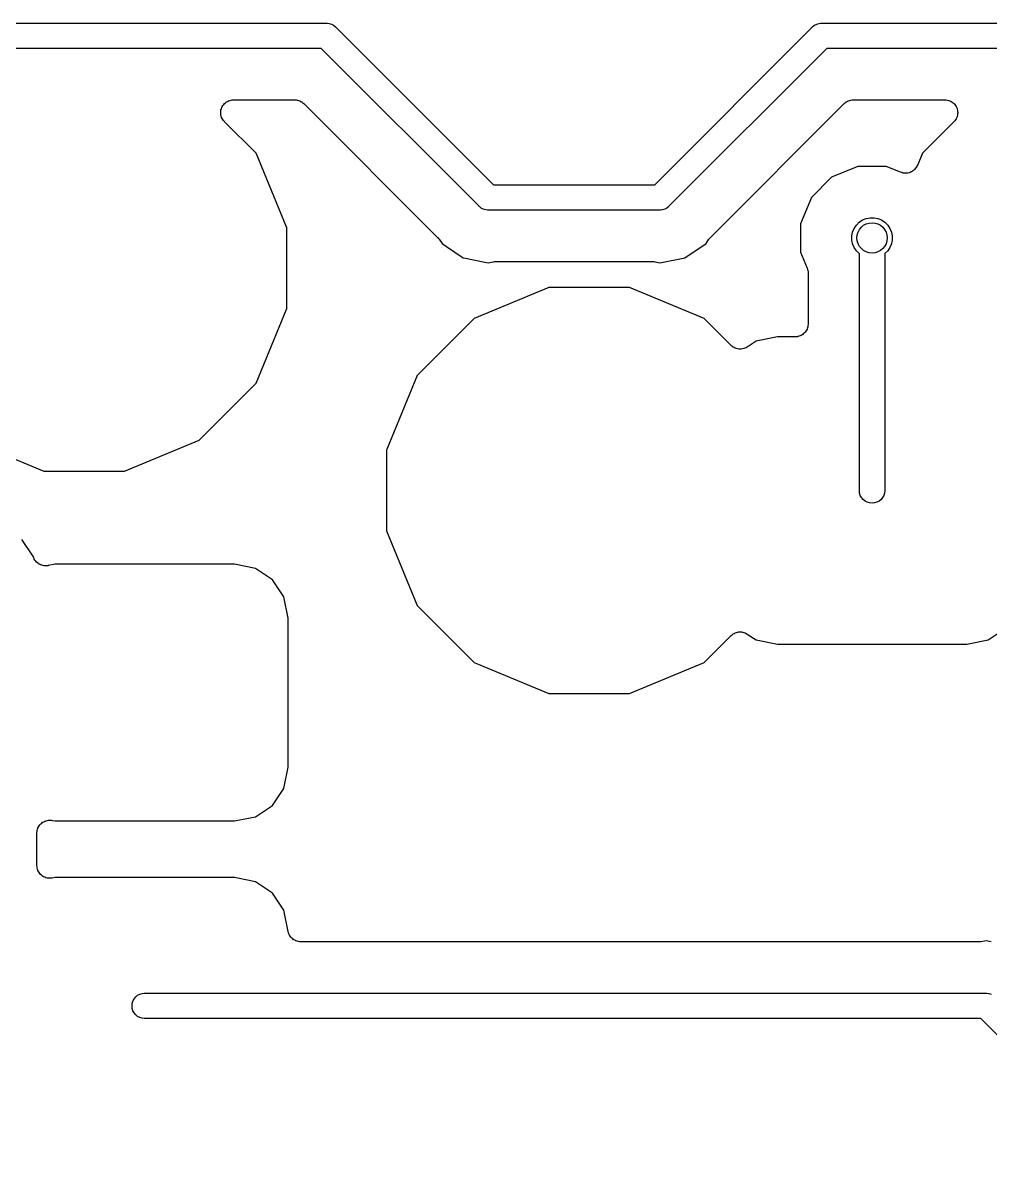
# Model space of a CAD drawing. Extents: x 0.4 to 11.3, y -7.9 to -0.4.
# Drawn here: x 4.5235 to 4.9002, y -3.9694 to -3.5187 of the extents above; entities that cross this region are included whole.
import ezdxf

# ---------------------------------------------------------------- set-up
doc = ezdxf.new("R2010")
doc.units = 0
doc.header["$MEASUREMENT"] = 0
doc.layers.add('BLACK', color=7, linetype='CONTINUOUS')

msp = doc.modelspace()

# ---------------------------------------------------------------- linework, layer by layer
at = {"layer": 'BLACK', "linetype": 'CONTINUOUS'}
for p, q in [((4.51599, -3.5187), (4.64149, -3.5187)), ((4.64149, -3.5187), (4.64173, -3.51868)), ((4.64173, -3.51868), (4.64197, -3.5187)), ((4.64197, -3.5187), (4.64197, -3.5187)), ((4.64197, -3.5187), (4.6427, -3.51877)), ((4.6427, -3.51877), (4.64362, -3.51905)), ((4.64362, -3.51905), (4.64448, -3.51951)), ((4.64448, -3.51951), (4.64523, -3.52013)), ((4.83142, -3.5199), (4.8319, -3.51951)), ((4.8319, -3.51951), (4.83275, -3.51905)), ((4.83275, -3.51905), (4.83368, -3.51877)), ((4.83368, -3.51877), (4.8344, -3.5187)), ((4.8344, -3.5187), (4.83465, -3.51868)), ((4.8344, -3.5187), (4.8344, -3.5187)), ((4.83465, -3.51868), (4.83489, -3.5187)), ((4.83489, -3.5187), (4.98007, -3.5187)), ((4.64523, -3.52013), (4.64538, -3.52031)), ((4.64538, -3.52031), (4.70676, -3.58169)), ((4.76962, -3.58169), (4.831, -3.52031)), ((4.831, -3.52031), (4.83115, -3.52013)), ((4.83115, -3.52013), (4.83142, -3.5199)), ((4.63969, -3.52854), (4.51779, -3.52854)), ((4.70107, -3.58992), (4.63969, -3.52854)), ((4.83668, -3.52854), (4.7753, -3.58992)), ((4.97828, -3.52854), (4.83668, -3.52854)), ((4.60088, -3.55159), (4.60111, -3.55117)), ((4.60111, -3.55117), (4.60134, -3.55075)), ((4.60134, -3.55075), (4.60135, -3.55074)), ((4.60135, -3.55073), (4.60166, -3.55036)), ((4.60135, -3.55074), (4.60135, -3.55073)), ((4.60166, -3.55036), (4.60196, -3.55)), ((4.60196, -3.55), (4.60197, -3.54999)), ((4.60197, -3.54999), (4.60198, -3.54998)), ((4.60198, -3.54998), (4.60235, -3.54968)), ((4.60235, -3.54968), (4.60272, -3.54938)), ((4.60272, -3.54938), (4.60273, -3.54937)), ((4.60273, -3.54937), (4.60316, -3.54915)), ((4.60273, -3.54937), (4.60273, -3.54937)), ((4.60316, -3.54915), (4.60358, -3.54892)), ((4.60358, -3.54892), (4.60359, -3.54892)), ((4.60359, -3.54892), (4.6036, -3.54891)), ((4.6036, -3.54891), (4.60405, -3.54878)), ((4.60405, -3.54878), (4.60451, -3.54864)), ((4.60451, -3.54864), (4.60452, -3.54864)), ((4.60452, -3.54864), (4.60453, -3.54864)), ((4.60453, -3.54864), (4.60501, -3.54859)), ((4.60501, -3.54859), (4.60549, -3.54854)), ((4.60549, -3.54854), (4.62934, -3.54854)), ((4.62934, -3.54854), (4.62936, -3.54854)), ((4.62936, -3.54854), (4.62936, -3.54854)), ((4.62936, -3.54854), (4.62936, -3.54854)), ((4.62936, -3.54854), (4.62941, -3.54854)), ((4.62941, -3.54854), (4.62987, -3.5486)), ((4.62987, -3.5486), (4.63033, -3.54864)), ((4.63033, -3.54864), (4.63035, -3.54865)), ((4.63035, -3.54865), (4.63038, -3.54865)), ((4.63038, -3.54865), (4.63082, -3.54879)), ((4.63082, -3.54879), (4.63126, -3.54893)), ((4.63126, -3.54893), (4.63128, -3.54894)), ((4.63128, -3.54894), (4.63131, -3.54895)), ((4.63131, -3.54895), (4.63171, -3.54917)), ((4.63171, -3.54917), (4.63212, -3.54939)), ((4.63212, -3.54939), (4.63214, -3.54941)), ((4.63214, -3.54941), (4.63216, -3.54942)), ((4.63216, -3.54942), (4.63252, -3.54971)), ((4.63252, -3.54971), (4.63287, -3.55001)), ((4.63287, -3.55001), (4.68502, -3.60215)), ((4.79136, -3.60215), (4.8435, -3.55001)), ((4.8435, -3.55001), (4.84352, -3.55)), ((4.84352, -3.54999), (4.84355, -3.54996)), ((4.84352, -3.55), (4.84352, -3.54999)), ((4.84352, -3.55), (4.84352, -3.55)), ((4.84355, -3.54996), (4.84391, -3.54967)), ((4.84391, -3.54967), (4.84427, -3.54938)), ((4.84427, -3.54938), (4.8443, -3.54937)), ((4.8443, -3.54937), (4.84432, -3.54935)), ((4.84432, -3.54935), (4.84473, -3.54914)), ((4.84473, -3.54914), (4.84513, -3.54892)), ((4.84513, -3.54892), (4.84516, -3.54891)), ((4.84516, -3.54891), (4.84518, -3.5489)), ((4.84518, -3.5489), (4.84563, -3.54877)), ((4.84563, -3.54877), (4.84607, -3.54864)), ((4.84607, -3.54864), (4.84609, -3.54864)), ((4.84609, -3.54864), (4.84612, -3.54863)), ((4.84612, -3.54863), (4.84658, -3.54859)), ((4.84658, -3.54859), (4.84704, -3.54854)), ((4.84704, -3.54854), (4.8827, -3.54854)), ((4.8827, -3.54854), (4.88275, -3.54854)), ((4.88275, -3.54854), (4.88276, -3.54854)), ((4.88276, -3.54854), (4.88276, -3.54854)), ((4.88276, -3.54854), (4.88277, -3.54854)), ((4.88277, -3.54854), (4.88325, -3.5486)), ((4.88325, -3.5486), (4.88373, -3.54865)), ((4.88373, -3.54865), (4.88373, -3.54865)), ((4.88373, -3.54865), (4.88374, -3.54865)), ((4.88374, -3.54865), (4.8842, -3.5488)), ((4.8842, -3.5488), (4.88466, -3.54894)), ((4.88466, -3.54894), (4.88466, -3.54894)), ((4.88466, -3.54894), (4.88467, -3.54895)), ((4.88467, -3.54895), (4.8851, -3.54918)), ((4.8851, -3.54918), (4.88551, -3.54941)), ((4.88551, -3.54941), (4.88552, -3.54941)), ((4.88552, -3.54941), (4.88553, -3.54942)), ((4.88553, -3.54942), (4.8859, -3.54973)), ((4.8859, -3.54973), (4.88626, -3.55003)), ((4.88626, -3.55003), (4.88627, -3.55004)), ((4.88627, -3.55004), (4.88628, -3.55004)), ((4.88628, -3.55004), (4.88658, -3.55042)), ((4.88658, -3.55042), (4.88688, -3.55079)), ((4.88688, -3.55079), (4.88688, -3.5508)), ((4.88688, -3.5508), (4.88689, -3.55081)), ((4.88689, -3.55081), (4.88711, -3.55122)), ((4.88711, -3.55122), (4.88733, -3.55165)), ((4.60049, -3.55349), (4.60054, -3.55302)), ((4.60049, -3.5535), (4.60049, -3.55349)), ((4.60049, -3.55351), (4.60049, -3.5535)), ((4.60053, -3.55398), (4.60049, -3.55351)), ((4.60057, -3.55446), (4.60053, -3.55398)), ((4.60054, -3.55302), (4.60059, -3.55254)), ((4.60057, -3.55447), (4.60057, -3.55446)), ((4.60057, -3.55448), (4.60057, -3.55447)), ((4.60071, -3.55493), (4.60057, -3.55448)), ((4.60059, -3.55252), (4.60073, -3.55207)), ((4.60059, -3.55253), (4.60059, -3.55252)), ((4.60059, -3.55254), (4.60059, -3.55253)), ((4.60084, -3.5554), (4.60071, -3.55493)), ((4.60073, -3.55207), (4.60088, -3.55161)), ((4.60085, -3.55541), (4.60084, -3.5554)), ((4.60085, -3.55542), (4.60085, -3.55541)), ((4.60107, -3.55584), (4.60085, -3.55542)), ((4.60088, -3.5516), (4.60088, -3.55159)), ((4.60088, -3.55161), (4.60088, -3.5516)), ((4.60129, -3.55627), (4.60107, -3.55584)), ((4.88731, -3.55548), (4.88708, -3.55591)), ((4.88732, -3.55546), (4.88731, -3.55547)), ((4.88731, -3.55547), (4.88731, -3.55548)), ((4.88746, -3.55502), (4.88732, -3.55546)), ((4.88733, -3.55165), (4.88733, -3.55166)), ((4.88733, -3.55166), (4.88734, -3.55167)), ((4.88734, -3.55167), (4.88747, -3.55213)), ((4.8876, -3.55455), (4.88746, -3.55502)), ((4.88747, -3.55213), (4.88761, -3.55259)), ((4.88765, -3.55406), (4.8876, -3.55453)), ((4.8876, -3.55453), (4.8876, -3.55454)), ((4.8876, -3.55454), (4.8876, -3.55455)), ((4.88761, -3.55259), (4.88761, -3.5526)), ((4.88761, -3.5526), (4.88761, -3.55261)), ((4.88761, -3.55261), (4.88766, -3.55309)), ((4.8877, -3.55358), (4.88765, -3.55406)), ((4.88766, -3.55309), (4.8877, -3.55356)), ((4.8877, -3.55356), (4.8877, -3.55357)), ((4.8877, -3.55357), (4.8877, -3.55358)), ((4.6013, -3.55627), (4.60129, -3.55627)), ((4.6013, -3.55628), (4.6013, -3.55627)), ((4.6016, -3.55665), (4.6013, -3.55628)), ((4.6019, -3.55703), (4.6016, -3.55665)), ((4.60191, -3.55704), (4.6019, -3.55703)), ((4.60195, -3.55708), (4.60191, -3.55704)), ((4.60191, -3.55704), (4.60191, -3.55704)), ((4.60191, -3.55704), (4.60191, -3.55704)), ((4.61426, -3.56939), (4.60195, -3.55708)), ((4.88624, -3.55708), (4.87393, -3.56939)), ((4.88654, -3.55671), (4.88624, -3.55708)), ((4.88685, -3.55634), (4.88654, -3.55671)), ((4.88686, -3.55632), (4.88685, -3.55633)), ((4.88685, -3.55633), (4.88685, -3.55634)), ((4.88708, -3.55591), (4.88686, -3.55632)), ((4.6263, -3.59845), (4.61426, -3.56939)), ((4.87393, -3.56939), (4.87198, -3.57409)), ((4.84879, -3.57449), (4.83854, -3.57873)), ((4.85988, -3.57449), (4.84879, -3.57449)), ((4.86545, -3.5768), (4.85988, -3.57449)), ((4.8659, -3.57693), (4.86545, -3.5768)), ((4.86635, -3.57707), (4.8659, -3.57693)), ((4.86636, -3.57707), (4.86635, -3.57707)), ((4.86638, -3.57708), (4.86636, -3.57707)), ((4.86685, -3.57713), (4.86638, -3.57708)), ((4.86732, -3.57718), (4.86685, -3.57713)), ((4.86733, -3.57717), (4.86732, -3.57718)), ((4.86735, -3.57718), (4.86733, -3.57717)), ((4.86782, -3.57713), (4.86735, -3.57718)), ((4.86829, -3.57709), (4.86782, -3.57713)), ((4.86831, -3.57708), (4.86829, -3.57709)), ((4.86832, -3.57708), (4.86831, -3.57708)), ((4.86877, -3.57695), (4.86832, -3.57708)), ((4.86922, -3.57682), (4.86877, -3.57695)), ((4.86924, -3.57681), (4.86922, -3.57682)), ((4.86926, -3.5768), (4.86924, -3.57681)), ((4.86967, -3.57658), (4.86926, -3.5768)), ((4.87009, -3.57637), (4.86967, -3.57658)), ((4.8701, -3.57635), (4.87009, -3.57637)), ((4.87012, -3.57635), (4.8701, -3.57635)), ((4.87048, -3.57605), (4.87012, -3.57635)), ((4.87085, -3.57576), (4.87048, -3.57605)), ((4.87086, -3.57574), (4.87085, -3.57576)), ((4.87088, -3.57573), (4.87086, -3.57574)), ((4.87118, -3.57537), (4.87088, -3.57573)), ((4.87148, -3.57501), (4.87118, -3.57537)), ((4.87149, -3.57499), (4.87148, -3.57501)), ((4.8715, -3.57498), (4.87149, -3.57499)), ((4.87172, -3.57457), (4.8715, -3.57498)), ((4.87195, -3.57415), (4.87172, -3.57457)), ((4.87197, -3.57412), (4.87195, -3.57415)), ((4.87198, -3.57409), (4.87197, -3.57412)), ((4.87197, -3.57412), (4.87197, -3.57412)), ((4.87197, -3.57412), (4.87197, -3.57412)), ((4.70676, -3.58169), (4.76962, -3.58169)), ((4.83854, -3.57873), (4.8307, -3.58657)), ((4.8307, -3.58657), (4.82646, -3.59682)), ((4.70123, -3.59011), (4.70107, -3.58992)), ((4.70142, -3.59026), (4.70123, -3.59011)), ((4.70198, -3.59073), (4.70142, -3.59026)), ((4.70271, -3.59112), (4.70198, -3.59073)), ((4.70283, -3.59118), (4.70271, -3.59112)), ((4.70376, -3.59146), (4.70283, -3.59118)), ((4.70448, -3.59154), (4.70376, -3.59146)), ((4.70472, -3.59156), (4.70448, -3.59154)), ((4.70448, -3.59154), (4.70448, -3.59154)), ((4.70497, -3.59154), (4.70472, -3.59156)), ((4.77141, -3.59154), (4.70497, -3.59154)), ((4.77165, -3.59156), (4.77141, -3.59154)), ((4.77189, -3.59154), (4.77165, -3.59156)), ((4.7719, -3.59154), (4.77189, -3.59154)), ((4.77262, -3.59146), (4.7719, -3.59154)), ((4.77355, -3.59118), (4.77262, -3.59146)), ((4.7744, -3.59073), (4.77355, -3.59118)), ((4.77515, -3.59011), (4.7744, -3.59073)), ((4.7753, -3.58992), (4.77515, -3.59011)), ((4.84821, -3.59734), (4.84931, -3.59625)), ((4.84931, -3.59625), (4.8506, -3.59538)), ((4.8506, -3.59538), (4.85203, -3.59479)), ((4.85203, -3.59479), (4.85356, -3.59449)), ((4.85356, -3.59449), (4.85511, -3.59449)), ((4.85511, -3.59449), (4.85663, -3.59479)), ((4.85663, -3.59479), (4.85806, -3.59538)), ((4.85806, -3.59538), (4.85935, -3.59625)), ((4.85935, -3.59625), (4.86045, -3.59734)), ((4.6263, -3.6299), (4.6263, -3.59845)), ((4.82646, -3.59682), (4.82646, -3.60791)), ((4.84646, -3.60159), (4.84676, -3.60007)), ((4.84676, -3.60007), (4.84735, -3.59863)), ((4.84735, -3.59863), (4.84821, -3.59734)), ((4.86045, -3.59734), (4.86131, -3.59863)), ((4.86131, -3.59863), (4.8619, -3.60007)), ((4.8619, -3.60007), (4.8622, -3.60159)), ((4.68502, -3.60215), (4.68507, -3.6022)), ((4.68507, -3.6022), (4.68535, -3.60256)), ((4.68535, -3.60256), (4.68564, -3.60291)), ((4.68564, -3.60291), (4.68676, -3.60458)), ((4.68676, -3.60458), (4.68843, -3.6057)), ((4.78138, -3.61009), (4.78962, -3.60458)), ((4.78962, -3.60458), (4.79074, -3.60291)), ((4.79074, -3.60291), (4.79078, -3.60285)), ((4.79074, -3.60291), (4.79074, -3.60291)), ((4.79074, -3.60291), (4.79074, -3.60291)), ((4.79074, -3.60291), (4.79074, -3.60291)), ((4.79078, -3.60285), (4.79107, -3.6025)), ((4.79107, -3.6025), (4.79136, -3.60215)), ((4.84646, -3.60314), (4.84646, -3.60159)), ((4.84676, -3.60466), (4.84646, -3.60314)), ((4.84735, -3.60609), (4.84676, -3.60466)), ((4.8619, -3.60466), (4.86131, -3.60609)), ((4.8622, -3.60314), (4.8619, -3.60466)), ((4.8622, -3.60159), (4.8622, -3.60314)), ((4.68843, -3.6057), (4.68843, -3.6057)), ((4.68843, -3.6057), (4.695, -3.61009)), ((4.82646, -3.60791), (4.82903, -3.61412)), ((4.84821, -3.60738), (4.84735, -3.60609)), ((4.84931, -3.60848), (4.84821, -3.60738)), ((4.84941, -3.60854), (4.84931, -3.60848)), ((4.84941, -3.70103), (4.84941, -3.60854)), ((4.85935, -3.60848), (4.85925, -3.60854)), ((4.85925, -3.60854), (4.85925, -3.70103)), ((4.86045, -3.60738), (4.85935, -3.60848)), ((4.86131, -3.60609), (4.86045, -3.60738)), ((4.695, -3.61009), (4.69592, -3.61027)), ((4.69592, -3.61027), (4.69592, -3.61027)), ((4.69592, -3.61027), (4.70275, -3.61163)), ((4.70275, -3.61163), (4.70275, -3.61163)), ((4.70275, -3.61163), (4.70472, -3.61202)), ((4.70472, -3.61202), (4.7067, -3.61163)), ((4.7067, -3.61163), (4.70676, -3.61162)), ((4.7067, -3.61163), (4.7067, -3.61163)), ((4.7067, -3.61163), (4.7067, -3.61163)), ((4.7067, -3.61163), (4.7067, -3.61163)), ((4.70676, -3.61162), (4.70722, -3.61158)), ((4.70722, -3.61158), (4.70767, -3.61154)), ((4.70767, -3.61154), (4.76871, -3.61154)), ((4.76871, -3.61154), (4.76871, -3.61154)), ((4.76871, -3.61154), (4.76871, -3.61154)), ((4.76871, -3.61154), (4.76871, -3.61154)), ((4.76871, -3.61154), (4.76878, -3.61154)), ((4.76878, -3.61154), (4.76923, -3.61159)), ((4.76923, -3.61159), (4.76968, -3.61163)), ((4.76968, -3.61163), (4.77165, -3.61202)), ((4.77165, -3.61202), (4.77362, -3.61163)), ((4.77362, -3.61163), (4.77363, -3.61163)), ((4.77363, -3.61163), (4.78138, -3.61009)), ((4.82903, -3.61412), (4.82903, -3.61412)), ((4.82903, -3.61412), (4.82903, -3.61412)), ((4.82903, -3.61412), (4.82903, -3.61413)), ((4.82903, -3.61413), (4.82906, -3.61418)), ((4.82906, -3.61418), (4.82918, -3.61462)), ((4.82918, -3.61462), (4.82931, -3.61506)), ((4.82931, -3.61506), (4.82932, -3.61509)), ((4.82932, -3.61509), (4.82933, -3.61512)), ((4.82933, -3.61512), (4.82937, -3.61558)), ((4.82937, -3.61558), (4.82941, -3.61603)), ((4.82941, -3.61603), (4.82941, -3.63593)), ((4.72837, -3.62173), (4.69931, -3.63377)), ((4.75982, -3.62173), (4.72837, -3.62173)), ((4.78888, -3.63377), (4.75982, -3.62173)), ((4.61426, -3.65895), (4.6263, -3.6299)), ((4.69931, -3.63377), (4.67707, -3.65601)), ((4.79937, -3.64426), (4.78888, -3.63377)), ((4.8293, -3.63697), (4.82916, -3.63742)), ((4.82931, -3.63693), (4.8293, -3.63695)), ((4.8293, -3.63695), (4.8293, -3.63697)), ((4.82936, -3.63647), (4.82931, -3.63693)), ((4.82941, -3.636), (4.82936, -3.63647)), ((4.82941, -3.63593), (4.82941, -3.63596)), ((4.82941, -3.63596), (4.82941, -3.63596)), ((4.82941, -3.63596), (4.82941, -3.63596)), ((4.82941, -3.63596), (4.82941, -3.636)), ((4.81742, -3.64093), (4.80913, -3.64258)), ((4.82441, -3.64093), (4.81742, -3.64093)), ((4.82488, -3.64088), (4.82441, -3.64093)), ((4.82535, -3.64084), (4.82488, -3.64088)), ((4.82536, -3.64083), (4.82535, -3.64084)), ((4.82538, -3.64083), (4.82536, -3.64083)), ((4.82583, -3.6407), (4.82538, -3.64083)), ((4.82628, -3.64056), (4.82583, -3.6407)), ((4.8263, -3.64056), (4.82628, -3.64056)), ((4.82631, -3.64055), (4.8263, -3.64056)), ((4.82673, -3.64033), (4.82631, -3.64055)), ((4.82715, -3.64011), (4.82673, -3.64033)), ((4.82716, -3.6401), (4.82715, -3.64011)), ((4.82718, -3.64009), (4.82716, -3.6401)), ((4.82754, -3.63979), (4.82718, -3.64009)), ((4.82791, -3.6395), (4.82754, -3.63979)), ((4.82792, -3.63949), (4.82791, -3.6395)), ((4.82793, -3.63948), (4.82792, -3.63949)), ((4.82823, -3.63911), (4.82793, -3.63948)), ((4.82854, -3.63875), (4.82823, -3.63911)), ((4.82855, -3.63872), (4.82854, -3.63874)), ((4.82854, -3.63874), (4.82854, -3.63875)), ((4.82878, -3.63831), (4.82855, -3.63872)), ((4.82901, -3.6379), (4.82878, -3.63831)), ((4.82902, -3.63787), (4.82901, -3.63788)), ((4.82901, -3.63788), (4.82901, -3.6379)), ((4.82916, -3.63742), (4.82902, -3.63787)), ((4.79973, -3.64456), (4.79937, -3.64426)), ((4.80009, -3.64486), (4.79973, -3.64456)), ((4.80011, -3.64487), (4.80009, -3.64486)), ((4.80012, -3.64488), (4.80011, -3.64487)), ((4.80053, -3.6451), (4.80012, -3.64488)), ((4.80094, -3.64532), (4.80053, -3.6451)), ((4.80096, -3.64533), (4.80094, -3.64532)), ((4.80098, -3.64534), (4.80096, -3.64533)), ((4.80143, -3.64548), (4.80098, -3.64534)), ((4.80188, -3.64562), (4.80143, -3.64548)), ((4.80189, -3.64562), (4.80188, -3.64562)), ((4.80191, -3.64562), (4.80189, -3.64562)), ((4.80238, -3.64567), (4.80191, -3.64562)), ((4.80285, -3.64572), (4.80238, -3.64567)), ((4.80286, -3.64572), (4.80285, -3.64572)), ((4.80288, -3.64572), (4.80286, -3.64572)), ((4.80335, -3.64568), (4.80288, -3.64572)), ((4.80382, -3.64564), (4.80335, -3.64568)), ((4.80384, -3.64563), (4.80382, -3.64564)), ((4.80386, -3.64563), (4.80384, -3.64563)), ((4.80431, -3.6455), (4.80386, -3.64563)), ((4.80475, -3.64537), (4.80431, -3.6455)), ((4.80477, -3.64536), (4.80475, -3.64537)), ((4.80479, -3.64535), (4.80477, -3.64536)), ((4.80521, -3.64513), (4.80479, -3.64535)), ((4.80562, -3.64492), (4.80521, -3.64513)), ((4.80565, -3.6449), (4.80562, -3.64492)), ((4.80568, -3.64488), (4.80565, -3.6449)), ((4.80565, -3.6449), (4.80565, -3.6449)), ((4.80565, -3.6449), (4.80565, -3.6449)), ((4.80913, -3.64258), (4.80568, -3.64488)), ((4.59203, -3.68119), (4.61426, -3.65895)), ((4.67707, -3.65601), (4.66504, -3.68506)), ((4.50428, -3.68194), (4.53152, -3.69323)), ((4.56297, -3.69323), (4.59203, -3.68119)), ((4.66504, -3.68506), (4.66504, -3.71651)), ((4.53152, -3.69323), (4.56297, -3.69323)), ((4.84948, -3.70175), (4.84941, -3.70103)), ((4.84976, -3.70268), (4.84948, -3.70175)), ((4.85022, -3.70353), (4.84976, -3.70268)), ((4.85083, -3.70428), (4.85022, -3.70353)), ((4.85158, -3.7049), (4.85083, -3.70428)), ((4.85783, -3.70428), (4.85708, -3.7049)), ((4.85844, -3.70353), (4.85783, -3.70428)), ((4.8589, -3.70268), (4.85844, -3.70353)), ((4.85918, -3.70175), (4.8589, -3.70268)), ((4.85925, -3.70103), (4.85918, -3.70175)), ((4.85244, -3.70536), (4.85158, -3.7049)), ((4.85337, -3.70564), (4.85244, -3.70536)), ((4.85433, -3.70573), (4.85337, -3.70564)), ((4.8553, -3.70564), (4.85433, -3.70573)), ((4.85622, -3.70536), (4.8553, -3.70564)), ((4.85708, -3.7049), (4.85622, -3.70536)), ((4.66504, -3.71651), (4.67707, -3.74557)), ((4.52748, -3.7266), (4.52302, -3.71992)), ((4.52761, -3.72702), (4.52748, -3.7266)), ((4.52762, -3.72704), (4.52761, -3.72702)), ((4.52762, -3.72705), (4.52762, -3.72704)), ((4.52784, -3.72747), (4.52762, -3.72705)), ((4.52806, -3.72789), (4.52784, -3.72747)), ((4.52807, -3.7279), (4.52806, -3.72789)), ((4.52808, -3.72792), (4.52807, -3.7279)), ((4.52838, -3.72828), (4.52808, -3.72792)), ((4.52867, -3.72865), (4.52838, -3.72828)), ((4.52869, -3.72866), (4.52867, -3.72865)), ((4.5287, -3.72867), (4.52869, -3.72866)), ((4.52906, -3.72897), (4.5287, -3.72867)), ((4.52942, -3.72927), (4.52906, -3.72897)), ((4.52944, -3.72928), (4.52942, -3.72927)), ((4.52945, -3.72929), (4.52944, -3.72928)), ((4.52987, -3.72952), (4.52945, -3.72929)), ((4.53028, -3.72974), (4.52987, -3.72952)), ((4.53029, -3.72975), (4.53028, -3.72974)), ((4.53031, -3.72976), (4.53029, -3.72975)), ((4.53076, -3.7299), (4.53031, -3.72976)), ((4.53121, -3.73004), (4.53076, -3.7299)), ((4.53122, -3.73004), (4.53121, -3.73004)), ((4.53124, -3.73004), (4.53122, -3.73004)), ((4.53171, -3.73009), (4.53124, -3.73004)), ((4.53218, -3.73014), (4.53171, -3.73009)), ((4.53219, -3.73014), (4.53218, -3.73014)), ((4.53221, -3.73014), (4.53219, -3.73014)), ((4.53268, -3.7301), (4.53221, -3.73014)), ((4.53315, -3.73006), (4.53268, -3.7301)), ((4.53318, -3.73006), (4.53315, -3.73006)), ((4.53322, -3.73005), (4.53318, -3.73006)), ((4.53318, -3.73006), (4.53318, -3.73006)), ((4.53318, -3.73006), (4.53318, -3.73006)), ((4.53593, -3.72951), (4.53322, -3.73005)), ((4.60581, -3.72951), (4.53593, -3.72951)), ((4.6141, -3.73116), (4.60581, -3.72951)), ((4.62072, -3.73558), (4.6141, -3.73116)), ((4.62514, -3.7422), (4.62072, -3.73558)), ((4.62679, -3.75049), (4.62514, -3.7422)), ((4.67707, -3.74557), (4.69931, -3.76781)), ((4.62679, -3.80856), (4.62679, -3.75049)), ((4.78888, -3.76781), (4.79937, -3.75732)), ((4.79937, -3.75732), (4.79939, -3.7573)), ((4.79939, -3.75729), (4.79942, -3.75727)), ((4.79939, -3.7573), (4.79939, -3.75729)), ((4.79939, -3.75729), (4.79939, -3.75729)), ((4.79942, -3.75727), (4.79978, -3.75698)), ((4.79978, -3.75698), (4.80015, -3.75668)), ((4.80015, -3.75668), (4.80016, -3.75667)), ((4.80016, -3.75667), (4.80018, -3.75666)), ((4.80018, -3.75666), (4.8006, -3.75644)), ((4.8006, -3.75644), (4.80101, -3.75622)), ((4.80101, -3.75622), (4.80103, -3.75622)), ((4.80103, -3.75622), (4.80105, -3.75621)), ((4.80105, -3.75621), (4.8015, -3.75608)), ((4.8015, -3.75608), (4.80194, -3.75594)), ((4.80194, -3.75594), (4.80196, -3.75594)), ((4.80196, -3.75594), (4.80198, -3.75594)), ((4.80198, -3.75594), (4.80245, -3.7559)), ((4.80245, -3.7559), (4.80291, -3.75585)), ((4.80291, -3.75585), (4.80293, -3.75585)), ((4.80293, -3.75585), (4.80295, -3.75585)), ((4.80295, -3.75585), (4.80342, -3.7559)), ((4.80342, -3.7559), (4.80389, -3.75595)), ((4.80389, -3.75595), (4.8039, -3.75596)), ((4.8039, -3.75596), (4.80392, -3.75596)), ((4.80392, -3.75596), (4.80437, -3.7561)), ((4.80437, -3.7561), (4.80482, -3.75623)), ((4.80482, -3.75623), (4.80484, -3.75624)), ((4.80484, -3.75624), (4.80486, -3.75625)), ((4.80486, -3.75625), (4.80527, -3.75647)), ((4.80527, -3.75647), (4.80568, -3.75669)), ((4.80568, -3.75669), (4.80913, -3.759)), ((4.89954, -3.759), (4.90615, -3.75458)), ((4.80913, -3.759), (4.81742, -3.76065)), ((4.81742, -3.76065), (4.89124, -3.76065)), ((4.89124, -3.76065), (4.89954, -3.759)), ((4.69931, -3.76781), (4.72837, -3.77984)), ((4.75982, -3.77984), (4.78888, -3.76781)), ((4.72837, -3.77984), (4.75982, -3.77984)), ((4.62514, -3.81686), (4.62679, -3.80856)), ((4.62072, -3.82347), (4.62514, -3.81686)), ((4.6141, -3.82789), (4.62072, -3.82347)), ((4.53004, -3.83105), (4.53034, -3.83068)), ((4.53034, -3.83068), (4.53035, -3.83067)), ((4.53035, -3.83067), (4.53036, -3.83066)), ((4.53036, -3.83066), (4.53073, -3.83036)), ((4.53073, -3.83036), (4.53109, -3.83006)), ((4.53109, -3.83006), (4.53111, -3.83006)), ((4.53111, -3.83006), (4.53112, -3.83005)), ((4.53112, -3.83005), (4.53154, -3.82983)), ((4.53154, -3.82983), (4.53196, -3.82961)), ((4.53196, -3.82961), (4.53197, -3.8296)), ((4.53197, -3.8296), (4.53199, -3.8296)), ((4.53199, -3.8296), (4.53244, -3.82946)), ((4.53244, -3.82946), (4.53289, -3.82933)), ((4.53289, -3.82933), (4.53291, -3.82932)), ((4.53291, -3.82932), (4.53292, -3.82932)), ((4.53292, -3.82932), (4.53339, -3.82928)), ((4.53339, -3.82928), (4.53386, -3.82923)), ((4.53386, -3.82923), (4.53388, -3.82923)), ((4.53388, -3.82923), (4.53389, -3.82923)), ((4.53389, -3.82923), (4.53436, -3.82928)), ((4.53436, -3.82928), (4.53483, -3.82933)), ((4.53483, -3.82933), (4.53593, -3.82954)), ((4.53593, -3.82954), (4.60581, -3.82954)), ((4.60581, -3.82954), (4.6141, -3.82789)), ((4.52886, -3.83416), (4.52891, -3.83369)), ((4.52886, -3.83419), (4.52886, -3.83416)), ((4.52886, -3.83423), (4.52886, -3.83419)), ((4.52886, -3.83419), (4.52886, -3.83419)), ((4.52886, -3.83419), (4.52886, -3.83419)), ((4.52886, -3.84687), (4.52886, -3.83423)), ((4.52891, -3.83369), (4.52896, -3.83322)), ((4.52896, -3.83322), (4.52897, -3.83321)), ((4.52897, -3.83319), (4.52911, -3.83274)), ((4.52897, -3.83321), (4.52897, -3.83319)), ((4.52911, -3.83274), (4.52925, -3.83229)), ((4.52925, -3.83229), (4.52926, -3.83228)), ((4.52926, -3.83226), (4.52949, -3.83185)), ((4.52926, -3.83228), (4.52926, -3.83226)), ((4.52949, -3.83185), (4.52972, -3.83143)), ((4.52972, -3.83143), (4.52973, -3.83142)), ((4.52973, -3.83141), (4.53004, -3.83105)), ((4.52973, -3.83142), (4.52973, -3.83141)), ((4.5289, -3.84734), (4.52886, -3.84687)), ((4.52895, -3.84781), (4.5289, -3.84734)), ((4.52895, -3.84783), (4.52895, -3.84781)), ((4.52895, -3.84784), (4.52895, -3.84783)), ((4.52909, -3.84829), (4.52895, -3.84784)), ((4.52922, -3.84875), (4.52909, -3.84829)), ((4.52923, -3.84876), (4.52922, -3.84875)), ((4.52924, -3.84878), (4.52923, -3.84876)), ((4.52946, -3.84919), (4.52924, -3.84878)), ((4.52968, -3.84961), (4.52946, -3.84919)), ((4.52969, -3.84962), (4.52968, -3.84961)), ((4.52969, -3.84964), (4.52969, -3.84962)), ((4.52999, -3.85), (4.52969, -3.84964)), ((4.53029, -3.85037), (4.52999, -3.85)), ((4.5303, -3.85038), (4.53029, -3.85037)), ((4.53031, -3.85039), (4.5303, -3.85038)), ((4.53067, -3.85069), (4.53031, -3.85039)), ((4.53104, -3.851), (4.53067, -3.85069)), ((4.53105, -3.85101), (4.53104, -3.851)), ((4.53106, -3.85102), (4.53105, -3.85101)), ((4.53148, -3.85124), (4.53106, -3.85102)), ((4.53189, -3.85147), (4.53148, -3.85124)), ((4.53191, -3.85147), (4.53189, -3.85147)), ((4.53192, -3.85148), (4.53191, -3.85147)), ((4.53237, -3.85162), (4.53192, -3.85148)), ((4.53282, -3.85176), (4.53237, -3.85162)), ((4.53284, -3.85176), (4.53282, -3.85176)), ((4.53285, -3.85177), (4.53284, -3.85176)), ((4.53332, -3.85182), (4.53285, -3.85177)), ((4.53379, -3.85187), (4.53332, -3.85182)), ((4.53381, -3.85187), (4.53379, -3.85187)), ((4.53382, -3.85187), (4.53381, -3.85187)), ((4.53429, -3.85183), (4.53382, -3.85187)), ((4.53477, -3.85179), (4.53429, -3.85183)), ((4.53479, -3.85178), (4.53477, -3.85179)), ((4.5348, -3.85178), (4.53479, -3.85178)), ((4.53483, -3.85177), (4.5348, -3.85178)), ((4.5348, -3.85178), (4.5348, -3.85178)), ((4.53593, -3.85156), (4.53483, -3.85177)), ((4.60581, -3.85156), (4.53593, -3.85156)), ((4.6141, -3.85321), (4.60581, -3.85156)), ((4.62072, -3.85763), (4.6141, -3.85321)), ((4.62514, -3.86424), (4.62072, -3.85763)), ((4.62681, -3.87263), (4.62514, -3.86424)), ((4.62694, -3.87308), (4.62681, -3.87263)), ((4.62707, -3.87353), (4.62694, -3.87308)), ((4.62708, -3.87354), (4.62707, -3.87353)), ((4.62709, -3.87356), (4.62708, -3.87354)), ((4.62731, -3.87397), (4.62709, -3.87356)), ((4.62753, -3.87439), (4.62731, -3.87397)), ((4.62754, -3.87441), (4.62753, -3.87439)), ((4.62755, -3.87442), (4.62754, -3.87441)), ((4.62784, -3.87479), (4.62755, -3.87442)), ((4.62814, -3.87515), (4.62784, -3.87479)), ((4.62815, -3.87516), (4.62814, -3.87515)), ((4.62817, -3.87518), (4.62815, -3.87516)), ((4.62853, -3.87548), (4.62817, -3.87518)), ((4.62889, -3.87578), (4.62853, -3.87548)), ((4.6289, -3.87579), (4.62889, -3.87578)), ((4.62892, -3.8758), (4.6289, -3.87579)), ((4.62933, -3.87602), (4.62892, -3.8758)), ((4.62974, -3.87625), (4.62933, -3.87602)), ((4.62976, -3.87626), (4.62974, -3.87625)), ((4.62978, -3.87626), (4.62976, -3.87626)), ((4.63023, -3.8764), (4.62978, -3.87626)), ((4.63067, -3.87654), (4.63023, -3.8764)), ((4.63069, -3.87655), (4.63067, -3.87654)), ((4.63071, -3.87655), (4.63069, -3.87655)), ((4.63118, -3.8766), (4.63071, -3.87655)), ((4.63164, -3.87665), (4.63118, -3.8766)), ((4.63168, -3.87665), (4.63164, -3.87665)), ((4.63171, -3.87665), (4.63168, -3.87665)), ((4.63168, -3.87665), (4.63168, -3.87665)), ((4.63168, -3.87665), (4.63168, -3.87665)), ((4.89587, -3.87665), (4.63171, -3.87665)), ((4.89632, -3.87661), (4.89587, -3.87665)), ((4.89678, -3.87657), (4.89632, -3.87661)), ((4.89684, -3.87656), (4.89678, -3.87657)), ((4.89685, -3.87656), (4.89684, -3.87656)), ((4.89684, -3.87656), (4.89684, -3.87656)), ((4.89684, -3.87656), (4.89684, -3.87656)), ((4.89882, -3.87617), (4.89685, -3.87656)), ((4.90079, -3.87656), (4.89882, -3.87617)), ((4.56675, -3.89883), (4.56737, -3.89808)), ((4.56737, -3.89808), (4.56812, -3.89746)), ((4.56812, -3.89746), (4.56897, -3.89701)), ((4.56897, -3.89701), (4.5699, -3.89672)), ((4.5699, -3.89672), (4.57062, -3.89665)), ((4.57062, -3.89665), (4.89858, -3.89665)), ((4.89858, -3.89665), (4.89882, -3.89663)), ((4.89882, -3.89663), (4.89906, -3.89665)), ((4.89906, -3.89665), (4.89906, -3.89665)), ((4.89906, -3.89665), (4.89978, -3.89672)), ((4.89978, -3.89672), (4.90071, -3.89701)), ((4.56592, -3.90157), (4.56602, -3.90061)), ((4.56602, -3.90254), (4.56592, -3.90157)), ((4.56602, -3.90061), (4.5663, -3.89968)), ((4.5663, -3.90347), (4.56602, -3.90254)), ((4.5663, -3.89968), (4.56675, -3.89883)), ((4.56675, -3.90432), (4.5663, -3.90347)), ((4.56737, -3.90507), (4.56675, -3.90432)), ((4.56812, -3.90569), (4.56737, -3.90507)), ((4.56897, -3.90614), (4.56812, -3.90569)), ((4.5699, -3.90642), (4.56897, -3.90614)), ((4.57062, -3.9065), (4.5699, -3.90642)), ((4.89678, -3.9065), (4.57062, -3.9065)), ((4.95965, -3.96936), (4.89678, -3.9065))]:
    msp.add_line(p, q, dxfattribs=at)
at = {"layer": 'BLACK'}
msp.add_circle((4.85433, -3.60236), 0.00591, dxfattribs=at)

doc.saveas('drawing.dxf')
